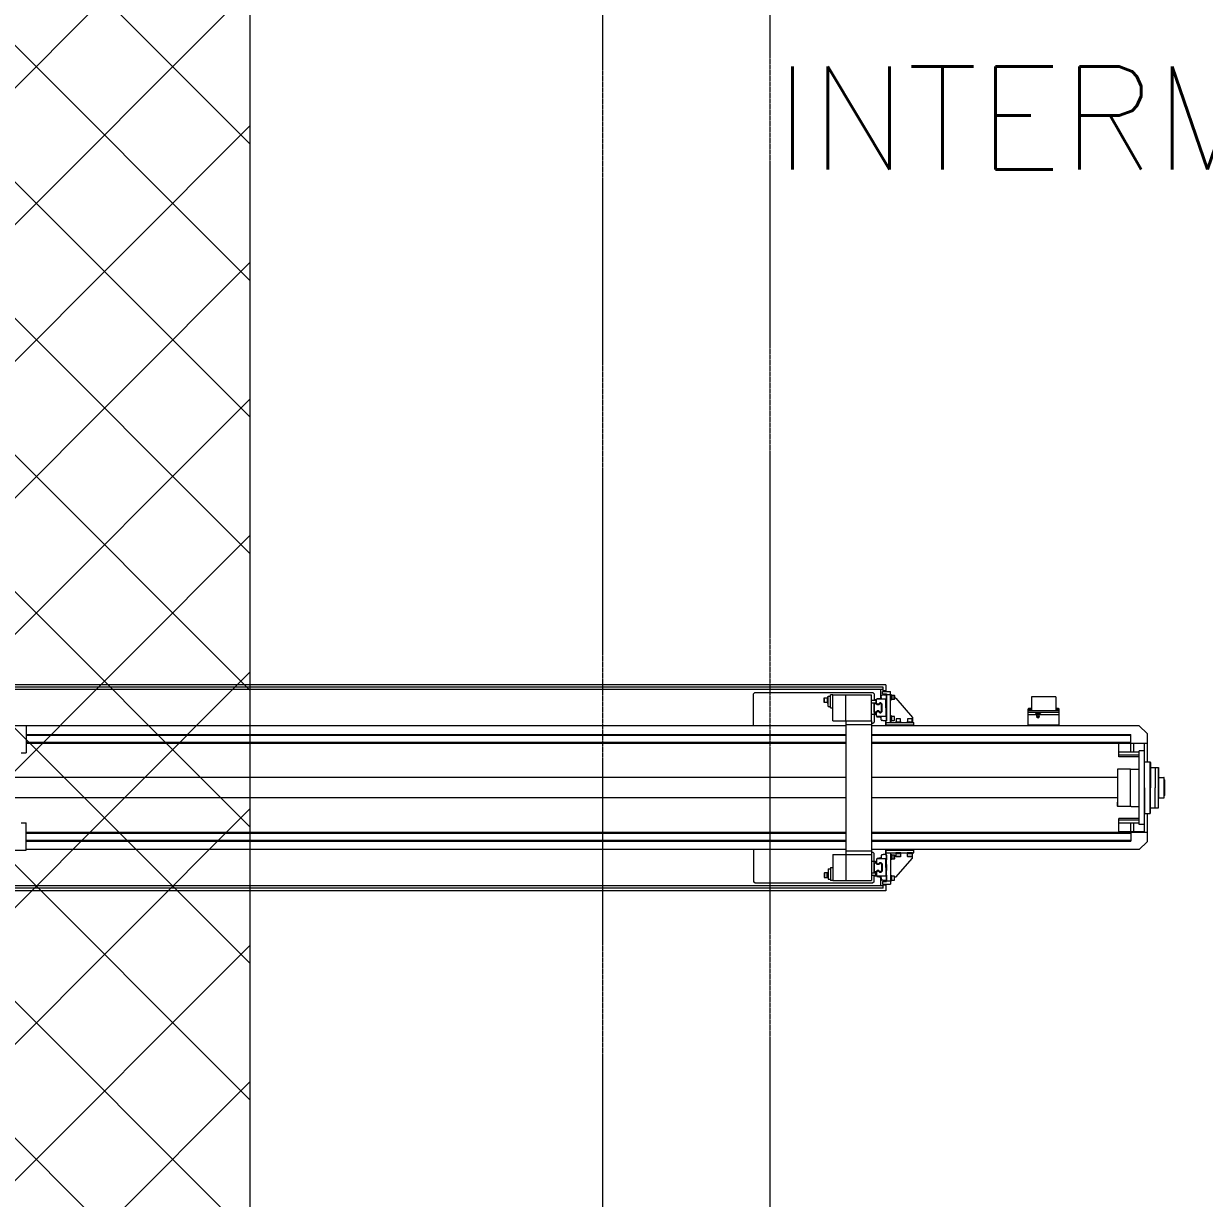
# Model space of a CAD drawing. Extents: x -59767 to 1106559, y -1290 to 1129522.
# Drawn here: x 59310 to 63896, y 257706 to 262267 of the extents above; entities that cross this region are included whole.
import ezdxf

# ---------------------------------------------------------------- set-up
doc = ezdxf.new("R2010")
doc.units = 0
doc.linetypes.add('CENTER', pattern=[2, 1.25, -0.25, 0.25, -0.25])
for name, color, linetype, lineweight in [('TEXT', 3, 'CONTINUOUS', 9), ('TRENCH', 9, 'CONTINUOUS', 9), ('중간선', 5, 'CONTINUOUS', 9), ('중심선', 1, 'CENTER', 9)]:
    doc.layers.add(name, color=color, linetype=linetype, lineweight=lineweight)
doc.styles.get("Standard").update_dxf_attribs({"font": 'romans.shx', "bigfont": 'whtgtxt.shx'})

msp = doc.modelspace()

# ---------------------------------------------------------------- hatches: boundary and pattern name
at = {"layer": 'TRENCH'}
h = msp.add_hatch(dxfattribs=at)
h.set_pattern_fill('ANSI37', color=256, scale=3000)
h.set_pattern_definition([(45, (124853.57, 245394.85), (-265.165, 265.165), []), (135, (124853.57, 245394.85), (-265.165, -265.165), [])])
h.paths.add_polyline_path([(59189.7, 263144.9), (59189.7, 248344.9), (60189.7, 248344.9), (60189.7, 263144.9)])

# ---------------------------------------------------------------- linework, layer by layer
msp.add_lwpolyline([(60189.7, 263144.9), (59189.7, 263144.9), (59189.7, 248344.9), (60189.7, 248344.9)], close=True, dxfattribs=at)
at = {"layer": '중간선', "lineweight": 9}
for p, q in [((62658.2, 259700.3), (57948.2, 259700.3)), ((62648.2, 259690.3), (57958.2, 259690.3)), ((62648.2, 259681.3), (57958.2, 259681.3)), ((62639.2, 259648.7), (62639.2, 259681.3)), ((62646.2, 259664.3), (62646.2, 259674.3)), ((62646.2, 259674.3), (62677.2, 259674.3)), ((62648.2, 259674.3), (62648.2, 259690.3)), ((62650.2, 259676.9), (62650.9, 259677.3)), ((62650.2, 259674.3), (62650.2, 259676.9)), ((62650.2, 259676.9), (62658.2, 259676.9)), ((62650.9, 259677.3), (62650.9, 259674.3)), ((62650.9, 259677.3), (62657.5, 259677.3)), ((62657.5, 259677.3), (62657.5, 259674.3)), ((62657.5, 259677.3), (62658.2, 259676.9)), ((62658.2, 259700.3), (62658.2, 259674.3)), ((62658.2, 259676.9), (62658.2, 259674.3)), ((62677.2, 259554.3), (62677.2, 259674.3)), ((62150.2, 259670.3), (62145.2, 259665.3)), ((62145.2, 259540.3), (62145.2, 259665.3)), ((62150.2, 259670.3), (62608.2, 259670.3)), ((62419.2, 259648.9), (62419.9, 259649.3)), ((62419.2, 259631.7), (62419.2, 259648.9)), ((62419.9, 259631.3), (62419.2, 259631.7)), ((62419.9, 259631.3), (62419.9, 259649.3)), ((62419.9, 259649.3), (62431.2, 259649.3)), ((62431.2, 259631.3), (62419.9, 259631.3)), ((62434.2, 259650.6), (62431.2, 259650.6)), ((62431.2, 259650.6), (62431.2, 259630)), ((62431.2, 259649.3), (62431.2, 259631.3)), ((62431.2, 259639.7), (62434.2, 259642.7)), ((62431.2, 259638), (62434.2, 259641)), ((62431.2, 259630), (62434.2, 259630)), ((62434.2, 259615.3), (62434.2, 259655.3)), ((62434.2, 259655.3), (62443.2, 259655.3)), ((62434.2, 259630), (62434.2, 259650.6)), ((62453.2, 259660.3), (62443.2, 259660.3)), ((62443.2, 259610.3), (62443.2, 259660.3)), ((62453.2, 259660.3), (62603.2, 259660.3)), ((62453.2, 259560.3), (62453.2, 259660.3)), ((62503.2, 259560.3), (62503.2, 259660.3)), ((62603.2, 259560.3), (62603.2, 259660.3)), ((62603.2, 259560.3), (62603.2, 259660.3)), ((62603.2, 259640.3), (62620.2, 259640.3)), ((62603.2, 259630.3), (62620.2, 259630.3)), ((62613.2, 259665.3), (62608.2, 259670.3)), ((62613.2, 259665.3), (62613.2, 259640.3)), ((62613.2, 259593.3), (62613.2, 259630.3)), ((62613.2, 259630.3), (62613.2, 259555.3)), ((62614.2, 259641.9), (62614.9, 259642.3)), ((62614.2, 259641.9), (62619.2, 259641.9)), ((62614.2, 259640.3), (62614.2, 259641.9)), ((62614.2, 259628.6), (62614.2, 259630.3)), ((62619.2, 259628.6), (62614.2, 259628.6)), ((62614.2, 259628.6), (62615.4, 259627.3)), ((62614.9, 259642.3), (62614.9, 259640.3)), ((62614.9, 259642.3), (62618.5, 259642.3)), ((62614.9, 259630.3), (62614.9, 259627.9)), ((62617.9, 259627.3), (62619.2, 259628.6)), ((62618.5, 259642.3), (62618.5, 259640.3)), ((62618.5, 259642.3), (62619.2, 259641.9)), ((62618.5, 259630.3), (62618.5, 259627.9)), ((62619.2, 259641.9), (62619.2, 259640.3)), ((62619.2, 259630.3), (62619.2, 259628.6)), ((62620.2, 259640.3), (62620.2, 259630.3)), ((62624.7, 259644.3), (62622.7, 259642.3)), ((62622.7, 259624.8), (62622.7, 259642.8)), ((62626.6, 259624.7), (62622.7, 259628.6)), ((62657.2, 259644.3), (62624.7, 259644.3)), ((62625.2, 259645.8), (62637.7, 259648)), ((62640.2, 259645.8), (62625.5, 259645.8)), ((62629.8, 259624.7), (62635.1, 259630)), ((62639.4, 259630), (62635.1, 259630)), ((62644.9, 259624.6), (62639.4, 259630)), ((62640.2, 259650.9), (62640.2, 259656.3)), ((62640.2, 259650.9), (62640.2, 259645.8)), ((62646.5, 259659.3), (62643.2, 259659.3)), ((62646.2, 259664.3), (62661.2, 259664.3)), ((62660, 259660.3), (62648.2, 259660.3)), ((62650.2, 259661.6), (62650.2, 259664.3)), ((62658.2, 259661.6), (62650.2, 259661.6)), ((62650.2, 259661.6), (62651.4, 259660.3)), ((62650.9, 259664.3), (62650.9, 259660.9)), ((62651.4, 259660.3), (62656.9, 259660.3)), ((62656.9, 259660.3), (62658.2, 259661.6)), ((62659.2, 259642.3), (62657.2, 259644.3)), ((62657.5, 259664.3), (62657.5, 259660.9)), ((62658.2, 259664.3), (62658.2, 259661.6)), ((62659.2, 259610.3), (62659.2, 259642.3)), ((62661.2, 259659.1), (62660, 259660.3)), ((62660.4, 259639.3), (62661.2, 259640.1)), ((62660.4, 259622.3), (62660.4, 259639.3)), ((62661.2, 259664.3), (62661.2, 259560.3)), ((62661.2, 259662.3), (62677.2, 259662.3)), ((62661.2, 259640.1), (62661.2, 259659.1)), ((62677.2, 259661.8), (62679.2, 259661.8)), ((62679.2, 259640.8), (62677.2, 259640.8)), ((62679.2, 259661.8), (62679.2, 259640.8)), ((62679.2, 259660.1), (62681.7, 259660.1)), ((62679.2, 259650.5), (62681.7, 259653)), ((62679.2, 259649.7), (62681.7, 259652.2)), ((62681.7, 259642.5), (62679.2, 259642.5)), ((62681.7, 259660.1), (62681.7, 259642.5)), ((62681.7, 259659.3), (62691.1, 259659.3)), ((62691.1, 259643.3), (62681.7, 259643.3)), ((62691.1, 259643.3), (62691.1, 259659.3)), ((62691.1, 259659.3), (62691.7, 259658.7)), ((62691.7, 259643.9), (62691.1, 259643.3)), ((62691.7, 259658.7), (62691.7, 259643.9)), ((62697.2, 259648.3), (62691.7, 259648.3)), ((62697.2, 259648.3), (62762.2, 259573.3)), ((63318.7, 259653.3), (63224.7, 259653.3)), ((63224.7, 259653.3), (63224.7, 259600.3)), ((63318.7, 259653.3), (63318.7, 259600.3)), ((62434.2, 259615.3), (62443.2, 259615.3)), ((62443.2, 259610.3), (62453.2, 259610.3)), ((62603.2, 259585.3), (62618.2, 259585.3)), ((62614.7, 259627.3), (62613.2, 259625.8)), ((62613.2, 259625.8), (62613.2, 259619.1)), ((62613.7, 259618.6), (62613.2, 259619.1)), ((62613.2, 259613.6), (62613.7, 259614.1)), ((62613.2, 259607.1), (62613.2, 259613.6)), ((62613.7, 259606.6), (62613.2, 259607.1)), ((62613.2, 259601.6), (62613.7, 259602.1)), ((62613.2, 259601.6), (62613.2, 259594.8)), ((62614.7, 259593.3), (62613.2, 259594.8)), ((62618.2, 259593.3), (62613.2, 259593.3)), ((62613.7, 259614.1), (62613.7, 259618.6)), ((62613.7, 259602.1), (62613.7, 259606.6)), ((62620.2, 259627.3), (62614.7, 259627.3)), ((62620.2, 259593.3), (62614.7, 259593.3)), ((62615.4, 259627.3), (62617.9, 259627.3)), ((62618.2, 259585.3), (62618.2, 259593.3)), ((62625.4, 259622.1), (62620.2, 259627.3)), ((62620.2, 259593.3), (62625.4, 259598.5)), ((62622.7, 259592), (62626.6, 259596)), ((62622.7, 259578.1), (62622.7, 259595.8)), ((62630.9, 259622.1), (62625.4, 259622.1)), ((62630.9, 259598.5), (62625.4, 259598.5)), ((62629.8, 259624.7), (62626.6, 259624.7)), ((62626.6, 259596), (62629.8, 259596)), ((62635.1, 259590.6), (62629.8, 259596)), ((62630.9, 259622.1), (62632.7, 259624)), ((62632.7, 259596.7), (62630.9, 259598.5)), ((62635.1, 259590.6), (62639.4, 259590.6)), ((62635.6, 259626.8), (62636.1, 259627.3)), ((62636.1, 259593.3), (62635.6, 259593.8)), ((62638.3, 259627.3), (62636.1, 259627.3)), ((62638.3, 259593.3), (62636.1, 259593.3)), ((62638.8, 259626.8), (62638.3, 259627.3)), ((62638.3, 259593.3), (62638.8, 259593.9)), ((62639.4, 259590.6), (62644.9, 259596.1)), ((62642.2, 259623.4), (62641.7, 259624)), ((62641.7, 259596.7), (62642.2, 259597.2)), ((62642.2, 259597.2), (62642.2, 259623.4)), ((62644.9, 259596.1), (62644.9, 259624.6)), ((62659.2, 259610.3), (62659.2, 259578.3)), ((62660.4, 259622.3), (62661.2, 259621.5)), ((62660.4, 259598.3), (62661.2, 259599.1)), ((62660.4, 259581.3), (62660.4, 259598.3)), ((62661.2, 259599.1), (62661.2, 259621.5)), ((63211.7, 259540.3), (63211.7, 259606.3)), ((63213.4, 259606.3), (63211.7, 259606.3)), ((63224.7, 259600.3), (63211.7, 259600.3)), ((63331.7, 259598.3), (63211.7, 259598.3)), ((63331.7, 259592.3), (63211.7, 259592.3)), ((63211.7, 259584.3), (63244.3, 259584.3)), ((63222.7, 259601.3), (63212.7, 259601.3)), ((63212.7, 259601.3), (63212.7, 259600.3)), ((63213.7, 259607.6), (63213.4, 259607.3)), ((63213.4, 259607.3), (63213.4, 259602.6)), ((63213.4, 259607.3), (63221.9, 259607.3)), ((63221.9, 259602.6), (63213.4, 259602.6)), ((63213.4, 259602.6), (63213.4, 259601.3)), ((63221.6, 259607.6), (63213.7, 259607.6)), ((63216.8, 259601.3), (63218.1, 259602.6)), ((63217.3, 259601.3), (63218.6, 259602.6)), ((63221.9, 259607.3), (63221.6, 259607.6)), ((63221.9, 259602.6), (63221.9, 259607.3)), ((63224.7, 259606.3), (63221.9, 259606.3)), ((63221.9, 259601.3), (63221.9, 259602.6)), ((63222.7, 259600.3), (63222.7, 259601.3)), ((63239.9, 259591.8), (63239.9, 259589.8)), ((63242.7, 259589.3), (63241.5, 259589.3)), ((63242.7, 259589.3), (63242.7, 259586.8)), ((63242.7, 259589.3), (63256.7, 259589.3)), ((63243.7, 259585.8), (63242.7, 259586.8)), ((63242.7, 259586.8), (63256.7, 259586.8)), ((63243.2, 259589.3), (63243.2, 259586.3)), ((63243.7, 259585.8), (63255.7, 259585.8)), ((63244.8, 259577.1), (63244.2, 259585.8)), ((63244.8, 259591.8), (63244.8, 259589.8)), ((63254.6, 259591.8), (63254.6, 259589.8)), ((63254.8, 259580.4), (63255.1, 259585.8)), ((63255, 259584.3), (63331.7, 259584.3)), ((63255.7, 259585.8), (63256.7, 259586.8)), ((63256.2, 259589.3), (63256.2, 259586.3)), ((63256.7, 259589.3), (63256.7, 259586.8)), ((63257.8, 259589.3), (63256.7, 259589.3)), ((63259.5, 259591.8), (63259.5, 259589.8)), ((63321.4, 259606.3), (63318.7, 259606.3)), ((63318.7, 259600.3), (63331.7, 259600.3)), ((63320.7, 259601.3), (63330.7, 259601.3)), ((63320.7, 259600.3), (63320.7, 259601.3)), ((63321.4, 259607.3), (63321.7, 259607.6)), ((63329.9, 259607.3), (63321.4, 259607.3)), ((63321.4, 259602.6), (63321.4, 259607.3)), ((63321.4, 259602.6), (63329.9, 259602.6)), ((63321.4, 259601.3), (63321.4, 259602.6)), ((63321.7, 259607.6), (63329.6, 259607.6)), ((63326.1, 259601.3), (63324.8, 259602.6)), ((63326.6, 259601.3), (63325.3, 259602.6)), ((63329.6, 259607.6), (63329.9, 259607.3)), ((63329.9, 259607.3), (63329.9, 259602.6)), ((63331.7, 259606.3), (63329.9, 259606.3)), ((63329.9, 259602.6), (63329.9, 259601.3)), ((63330.7, 259601.3), (63330.7, 259600.3)), ((63331.7, 259540.3), (63331.7, 259606.3)), ((58889.7, 259542.3), (59319.7, 259542.3)), ((59319.7, 259542.3), (59319.7, 259436.3)), ((62503.2, 259540.3), (59319.7, 259540.3)), ((62453.2, 259560.3), (62603.2, 259560.3)), ((62503.2, 259560.3), (62503.2, 258987.9)), ((62503.2, 259545.3), (62603.2, 259545.3)), ((62603.2, 259560.3), (62603.2, 258987.9)), ((62603.2, 259550.3), (62608.2, 259550.3)), ((63643.2, 259540.3), (62603.2, 259540.3)), ((62608.2, 259550.3), (62613.2, 259555.3)), ((62624.7, 259576.3), (62622.7, 259578.3)), ((62657.2, 259576.3), (62624.7, 259576.3)), ((62637.7, 259572.7), (62625.2, 259574.9)), ((62640.2, 259574.8), (62625.5, 259574.8)), ((62640.2, 259569.7), (62640.2, 259574.8)), ((62640.2, 259564.3), (62640.2, 259569.7)), ((62646.5, 259561.3), (62643.2, 259561.3)), ((62659.8, 259560.3), (62648.2, 259560.3)), ((62656.2, 259560.3), (62661.2, 259560.3)), ((62659.2, 259578.3), (62657.2, 259576.3)), ((62658.2, 259540.3), (62658.2, 259560.3)), ((62658.2, 259560.3), (62658.2, 259540.3)), ((62658.2, 259553.3), (62767.2, 259553.3)), ((62658.2, 259543.3), (62767.2, 259543.3)), ((62661.2, 259561.7), (62659.8, 259560.3)), ((62660.4, 259581.3), (62661.2, 259580.5)), ((62661.2, 259561.7), (62661.2, 259580.5)), ((62767.2, 259543.3), (62661.2, 259543.3)), ((62661.2, 259540.3), (62661.2, 259543.3)), ((62767.2, 259543.3), (62661.2, 259543.3)), ((62679.2, 259579.8), (62677.2, 259579.8)), ((62677.2, 259558.8), (62679.2, 259558.8)), ((62679.2, 259558.8), (62679.2, 259579.8)), ((62681.7, 259578.1), (62679.2, 259578.1)), ((62679.2, 259571), (62681.7, 259568.5)), ((62679.2, 259570.2), (62681.7, 259567.7)), ((62679.2, 259560.5), (62681.7, 259560.5)), ((62681.7, 259560.5), (62681.7, 259578.1)), ((62691.1, 259577.3), (62681.7, 259577.3)), ((62681.7, 259561.3), (62691.1, 259561.3)), ((62691.1, 259577.3), (62691.1, 259561.3)), ((62691.7, 259576.7), (62691.1, 259577.3)), ((62691.1, 259561.3), (62691.7, 259561.9)), ((62691.7, 259561.9), (62691.7, 259576.7)), ((62696.9, 259553.3), (62696.9, 259556.3)), ((62696.9, 259556.3), (62717.5, 259556.3)), ((62717.5, 259553.3), (62696.9, 259553.3)), ((62698.6, 259568.3), (62698.2, 259567.6)), ((62716.2, 259567.6), (62698.2, 259567.6)), ((62698.2, 259567.6), (62698.2, 259556.3)), ((62698.2, 259556.3), (62716.2, 259556.3)), ((62715.8, 259568.3), (62698.6, 259568.3)), ((62707.8, 259556.3), (62704.8, 259553.3)), ((62709.5, 259556.3), (62706.5, 259553.3)), ((62716.2, 259567.6), (62715.8, 259568.3)), ((62716.2, 259556.3), (62716.2, 259567.6)), ((62717.5, 259556.3), (62717.5, 259553.3)), ((62741.9, 259553.3), (62741.9, 259556.3)), ((62741.9, 259556.3), (62762.5, 259556.3)), ((62762.5, 259553.3), (62741.9, 259553.3)), ((62743.6, 259568.3), (62743.2, 259567.6)), ((62761.2, 259567.6), (62743.2, 259567.6)), ((62743.2, 259567.6), (62743.2, 259556.3)), ((62743.2, 259556.3), (62761.2, 259556.3)), ((62760.8, 259568.3), (62743.6, 259568.3)), ((62752.8, 259556.3), (62749.8, 259553.3)), ((62754.5, 259556.3), (62751.5, 259553.3)), ((62761.2, 259567.6), (62760.8, 259568.3)), ((62761.2, 259556.3), (62761.2, 259567.6)), ((62762.2, 259573.3), (62762.2, 259553.3)), ((62762.5, 259556.3), (62762.5, 259553.3)), ((62767.2, 259540.3), (62767.2, 259553.3)), ((63331.7, 259543.3), (63211.7, 259543.3)), ((63245.2, 259576.6), (63246.4, 259576.6)), ((63246.7, 259576.7), (63246.7, 259574.3)), ((63246.7, 259576.4), (63248.6, 259576.4)), ((63246.7, 259576.3), (63248.7, 259576.3)), ((63246.7, 259576.2), (63248.8, 259576.2)), ((63246.7, 259574.3), (63252.7, 259574.3)), ((63246.9, 259577.6), (63248.2, 259577.6)), ((63246.9, 259577.4), (63246.9, 259577.1)), ((63247, 259577.8), (63248.2, 259577.8)), ((63247, 259577.7), (63248.2, 259577.7)), ((63249.4, 259579.9), (63254.3, 259579.9)), ((63250.6, 259576.2), (63252.7, 259576.2)), ((63250.7, 259576.3), (63252.7, 259576.3)), ((63250.8, 259576.4), (63252.7, 259576.4)), ((63251.1, 259577.8), (63252.7, 259577.8)), ((63251.2, 259577.7), (63252.7, 259577.7)), ((63251.2, 259577.6), (63252.7, 259577.6)), ((63252.7, 259579.9), (63252.7, 259574.3)), ((63673.2, 259510.3), (63643.2, 259540.3)), ((59319.7, 259507.3), (60277.2, 259507.3)), ((59319.7, 259503.9), (60277.2, 259503.9)), ((60277.2, 259507.3), (62503.2, 259507.3)), ((60277.2, 259503.9), (62503.2, 259503.9)), ((62603.2, 259507.3), (63610.2, 259507.3)), ((62603.2, 259503.9), (63610.2, 259503.9)), ((63610.2, 259473.3), (63610.2, 259507.3)), ((63673.2, 259510.3), (63673.2, 259399.8)), ((59319.7, 259476.7), (60277.2, 259476.7)), ((59319.7, 259473.3), (60277.2, 259473.3)), ((60277.2, 259476.7), (62503.2, 259476.7)), ((60277.2, 259473.3), (62503.2, 259473.3)), ((62603.2, 259476.7), (63610.2, 259476.7)), ((62603.2, 259473.3), (63673.2, 259473.3)), ((63663.2, 259471.3), (63563.2, 259471.3)), ((63563.2, 259420.3), (63563.2, 259471.3)), ((63609.7, 259438.3), (63609.7, 259471.3)), ((63621.7, 259438.3), (63621.7, 259471.3)), ((63663.2, 259129.3), (63663.2, 259471.3)), ((59299.7, 259436.3), (59319.7, 259436.3)), ((63643.2, 259438.3), (63563.2, 259438.3)), ((63643.2, 259426.3), (63563.2, 259426.3)), ((63643.2, 259420.3), (63563.2, 259420.3)), ((63663.2, 259443.3), (63643.2, 259443.3)), ((63643.2, 259157.3), (63643.2, 259443.3)), ((63663.2, 259400.3), (63685.2, 259400.3)), ((63685.2, 259200.3), (63685.2, 259400.3)), ((63685.2, 259400.3), (63687.2, 259398.3)), ((63559.2, 259372.8), (63558.2, 259371.8)), ((63558.2, 259371.8), (63558.2, 259228.8)), ((63608.2, 259372.8), (63559.2, 259372.8)), ((63609.2, 259371.8), (63608.2, 259372.8)), ((63609.2, 259370.8), (63611.2, 259372.8)), ((63609.2, 259229.8), (63609.2, 259371.8)), ((63611.2, 259372.8), (63643.2, 259372.8)), ((63687.2, 259398.3), (63687.2, 259300.3)), ((63687.2, 259378.3), (63717.2, 259378.3)), ((63704.2, 259378.3), (63704.2, 259300.3)), ((63717.2, 259222.3), (63717.2, 259378.3)), ((63717.2, 259378.3), (63718.2, 259377.3)), ((63718.2, 259377.3), (63718.2, 259300.3)), ((62503.2, 259340.3), (59269.7, 259340.3)), ((63558.2, 259340.3), (62603.2, 259340.3)), ((63718.7, 259335.3), (63718.2, 259335.3)), ((63718.7, 259300.3), (63718.7, 259339.9)), ((63719.1, 259340.3), (63738.8, 259340.3)), ((63739.2, 259300.3), (63739.2, 259339.9)), ((63741.2, 259330.3), (63739.2, 259330.3)), ((63742.2, 259329.3), (63739.2, 259329.3)), ((63741.2, 259270.3), (63741.2, 259330.3)), ((63742.2, 259329.3), (63741.2, 259330.3)), ((63742.2, 259271.3), (63742.2, 259329.3)), ((63663.2, 259300.3), (63663.2, 259200.3)), ((63687.2, 259202.3), (63687.2, 259300.3)), ((63704.2, 259222.3), (63704.2, 259300.3)), ((63718.2, 259223.3), (63718.2, 259300.3)), ((63718.7, 259265.3), (63718.2, 259265.3)), ((63718.7, 259260.7), (63718.7, 259300.3)), ((63739.2, 259260.7), (63739.2, 259300.3)), ((63742.2, 259271.3), (63739.2, 259271.3)), ((63741.2, 259270.3), (63739.2, 259270.3)), ((63741.2, 259270.3), (63742.2, 259271.3)), ((62503.2, 259260.3), (59269.7, 259260.3)), ((63558.2, 259260.3), (62603.2, 259260.3)), ((63558.2, 259228.8), (63558.2, 259244.3)), ((63559.2, 259227.8), (63558.2, 259228.8)), ((63608.2, 259227.8), (63559.2, 259227.8)), ((63608.2, 259227.8), (63609.2, 259228.8)), ((63609.2, 259228.8), (63609.2, 259235.4)), ((63609.2, 259229.8), (63611.2, 259227.8)), ((63611.2, 259227.8), (63643.2, 259227.8)), ((63687.2, 259222.3), (63717.2, 259222.3)), ((63717.2, 259222.3), (63718.2, 259223.3)), ((63719.1, 259260.3), (63738.8, 259260.3)), ((63643.2, 259180.3), (63563.2, 259180.3)), ((63563.2, 259129.3), (63563.2, 259180.3)), ((63643.2, 259174.3), (63563.2, 259174.3)), ((63663.2, 259200.3), (63685.2, 259200.3)), ((63673.2, 259200.8), (63673.2, 259090.3)), ((63685.2, 259200.3), (63687.2, 259202.3)), ((59299.7, 259164.3), (59319.7, 259164.3)), ((59319.7, 259058.3), (59319.7, 259164.3)), ((59319.7, 259127.3), (60277.2, 259127.3)), ((59319.7, 259123.9), (60277.2, 259123.9)), ((60277.2, 259127.3), (62503.2, 259127.3)), ((60277.2, 259123.9), (62503.2, 259123.9)), ((62603.2, 259127.3), (63673.2, 259127.3)), ((62603.2, 259123.9), (63610.2, 259123.9)), ((63643.2, 259162.3), (63563.2, 259162.3)), ((63663.2, 259129.3), (63563.2, 259129.3)), ((63609.7, 259129.3), (63609.7, 259162.3)), ((63610.2, 259127.3), (63610.2, 259093.3)), ((63621.7, 259129.3), (63621.7, 259162.3)), ((63663.2, 259157.3), (63643.2, 259157.3)), ((59319.7, 259096.7), (60277.2, 259096.7)), ((59319.7, 259093.3), (60277.2, 259093.3)), ((60277.2, 259096.7), (62503.2, 259096.7)), ((60277.2, 259093.3), (62503.2, 259093.3)), ((62603.2, 259096.7), (63610.2, 259096.7)), ((62603.2, 259093.3), (63610.2, 259093.3)), ((63673.2, 259090.3), (63643.2, 259060.3)), ((58889.7, 259058.3), (59319.7, 259058.3)), ((62503.2, 259060.3), (59319.7, 259060.3)), ((62145.2, 259060.3), (62145.2, 258935.3)), ((62453.2, 259040.3), (62453.2, 258940.3)), ((62453.2, 259040.3), (62603.2, 259040.3)), ((62503.2, 259055.3), (62603.2, 259055.3)), ((62503.2, 259040.3), (62503.2, 258940.3)), ((63643.2, 259060.3), (62603.2, 259060.3)), ((62603.2, 259050.3), (62608.2, 259050.3)), ((62603.2, 259040.3), (62603.2, 258940.3)), ((62603.2, 259040.3), (62603.2, 258940.3)), ((62608.2, 259050.3), (62613.2, 259045.3)), ((62613.2, 258970.3), (62613.2, 259045.3)), ((62640.2, 259036.3), (62640.2, 259030.9)), ((62646.5, 259039.3), (62643.2, 259039.3)), ((62659.8, 259040.3), (62648.2, 259040.3)), ((62656.2, 259040.3), (62661.2, 259040.3)), ((62658.2, 259040.3), (62658.2, 259060.3)), ((62658.2, 259060.3), (62658.2, 259040.3)), ((62658.2, 259057.3), (62767.2, 259057.3)), ((62658.2, 259047.3), (62767.2, 259047.3)), ((62661.2, 259038.9), (62659.8, 259040.3)), ((62661.2, 259057.3), (62661.2, 259060.3)), ((62767.2, 259057.3), (62661.2, 259057.3)), ((62767.2, 259057.3), (62661.2, 259057.3)), ((62661.2, 258936.3), (62661.2, 259040.3)), ((62661.2, 259038.9), (62661.2, 259020.1)), ((62677.2, 259046.3), (62677.2, 258926.3)), ((62677.2, 259041.8), (62679.2, 259041.8)), ((62679.2, 259041.8), (62679.2, 259020.8)), ((62679.2, 259040.1), (62681.7, 259040.1)), ((62679.2, 259030.5), (62681.7, 259033)), ((62679.2, 259029.7), (62681.7, 259032.2)), ((62681.7, 259040.1), (62681.7, 259022.5)), ((62681.7, 259039.3), (62691.1, 259039.3)), ((62691.1, 259039.3), (62691.7, 259038.7)), ((62691.1, 259023.3), (62691.1, 259039.3)), ((62691.7, 259038.7), (62691.7, 259023.9)), ((62717.5, 259047.3), (62696.9, 259047.3)), ((62696.9, 259047.3), (62696.9, 259044.3)), ((62696.9, 259044.3), (62717.5, 259044.3)), ((62698.2, 259033), (62698.2, 259044.3)), ((62698.2, 259044.3), (62716.2, 259044.3)), ((62716.2, 259033), (62698.2, 259033)), ((62698.6, 259032.3), (62698.2, 259033)), ((62715.8, 259032.3), (62698.6, 259032.3)), ((62707.8, 259044.3), (62704.8, 259047.3)), ((62709.5, 259044.3), (62706.5, 259047.3)), ((62716.2, 259033), (62715.8, 259032.3)), ((62716.2, 259044.3), (62716.2, 259033)), ((62717.5, 259044.3), (62717.5, 259047.3)), ((62762.5, 259047.3), (62741.9, 259047.3)), ((62741.9, 259047.3), (62741.9, 259044.3)), ((62741.9, 259044.3), (62762.5, 259044.3)), ((62743.2, 259033), (62743.2, 259044.3)), ((62743.2, 259044.3), (62761.2, 259044.3)), ((62761.2, 259033), (62743.2, 259033)), ((62743.6, 259032.3), (62743.2, 259033)), ((62760.8, 259032.3), (62743.6, 259032.3)), ((62752.8, 259044.3), (62749.8, 259047.3)), ((62754.5, 259044.3), (62751.5, 259047.3)), ((62761.2, 259033), (62760.8, 259032.3)), ((62761.2, 259044.3), (62761.2, 259033)), ((62762.2, 259027.3), (62762.2, 259047.3)), ((62762.5, 259044.3), (62762.5, 259047.3)), ((62767.2, 259047.3), (62767.2, 259060.3)), ((62443.2, 258990.3), (62443.2, 258940.3)), ((62443.2, 258990.3), (62453.2, 258990.3)), ((62603.2, 259015.3), (62618.2, 259015.3)), ((62618.2, 259007.3), (62613.2, 259007.3)), ((62613.2, 259007.3), (62613.2, 258970.3)), ((62614.7, 259007.3), (62613.2, 259005.8)), ((62613.2, 258999.1), (62613.2, 259005.8)), ((62613.2, 258999.1), (62613.7, 258998.6)), ((62613.7, 258994.1), (62613.2, 258993.6)), ((62613.2, 258993.6), (62613.2, 258987.1)), ((62613.2, 258987.1), (62613.7, 258986.6)), ((62613.7, 258998.6), (62613.7, 258994.1)), ((62613.7, 258986.6), (62613.7, 258982.1)), ((62620.2, 259007.3), (62614.7, 259007.3)), ((62618.2, 259015.3), (62618.2, 259007.3)), ((62620.2, 259007.3), (62625.4, 259002.1)), ((62624.7, 259024.3), (62622.7, 259022.3)), ((62622.7, 259022.5), (62622.7, 259004.8)), ((62622.7, 259008.6), (62626.6, 259004.7)), ((62657.2, 259024.3), (62624.7, 259024.3)), ((62637.7, 259028), (62625.2, 259025.8)), ((62630.9, 259002.1), (62625.4, 259002.1)), ((62640.2, 259025.8), (62625.5, 259025.8)), ((62626.6, 259004.7), (62629.8, 259004.7)), ((62635.1, 259010), (62629.8, 259004.7)), ((62632.7, 259004), (62630.9, 259002.1)), ((62635.1, 259010), (62639.4, 259010)), ((62636.1, 259007.3), (62635.6, 259006.8)), ((62638.3, 259007.3), (62636.1, 259007.3)), ((62638.3, 259007.3), (62638.8, 259006.8)), ((62639.4, 259010), (62644.9, 259004.6)), ((62640.2, 259030.9), (62640.2, 259025.8)), ((62641.7, 259004), (62642.2, 259003.4)), ((62642.2, 259003.4), (62642.2, 258977.2)), ((62644.9, 259004.6), (62644.9, 258976.1)), ((62659.2, 259022.3), (62657.2, 259024.3)), ((62659.2, 258990.3), (62659.2, 259022.3)), ((62659.2, 258990.3), (62659.2, 258958.3)), ((62660.4, 259019.3), (62661.2, 259020.1)), ((62660.4, 259019.3), (62660.4, 259002.3)), ((62660.4, 259002.3), (62661.2, 259001.5)), ((62661.2, 259001.5), (62661.2, 258979.1)), ((62679.2, 259020.8), (62677.2, 259020.8)), ((62681.7, 259022.5), (62679.2, 259022.5)), ((62691.1, 259023.3), (62681.7, 259023.3)), ((62691.7, 259023.9), (62691.1, 259023.3)), ((62697.2, 258952.3), (62762.2, 259027.3)), ((62419.9, 258969.3), (62419.2, 258968.9)), ((62419.2, 258968.9), (62419.2, 258951.7)), ((62419.2, 258951.7), (62419.9, 258951.3)), ((62419.9, 258969.3), (62419.9, 258951.3)), ((62431.2, 258969.3), (62419.9, 258969.3)), ((62419.9, 258951.3), (62431.2, 258951.3)), ((62431.2, 258950), (62431.2, 258970.6)), ((62431.2, 258970.6), (62434.2, 258970.6)), ((62431.2, 258951.3), (62431.2, 258969.3)), ((62431.2, 258962.7), (62434.2, 258959.7)), ((62431.2, 258961), (62434.2, 258958)), ((62434.2, 258950), (62431.2, 258950)), ((62434.2, 258985.3), (62443.2, 258985.3)), ((62434.2, 258985.3), (62434.2, 258945.3)), ((62434.2, 258970.6), (62434.2, 258950)), ((62434.2, 258945.3), (62443.2, 258945.3)), ((62453.2, 258940.3), (62443.2, 258940.3)), ((62453.2, 258940.3), (62603.2, 258940.3)), ((62603.2, 258970.3), (62620.2, 258970.3)), ((62603.2, 258960.3), (62620.2, 258960.3)), ((62613.7, 258982.1), (62613.2, 258981.6)), ((62613.2, 258974.8), (62613.2, 258981.6)), ((62614.7, 258973.3), (62613.2, 258974.8)), ((62613.2, 258935.3), (62613.2, 258960.3)), ((62614.2, 258972.1), (62615.4, 258973.3)), ((62619.2, 258972.1), (62614.2, 258972.1)), ((62614.2, 258972.1), (62614.2, 258970.3)), ((62614.2, 258960.3), (62614.2, 258958.7)), ((62614.2, 258958.7), (62619.2, 258958.7)), ((62614.2, 258958.7), (62614.9, 258958.3)), ((62620.2, 258973.3), (62614.7, 258973.3)), ((62614.9, 258970.3), (62614.9, 258972.7)), ((62614.9, 258958.3), (62614.9, 258960.3)), ((62614.9, 258958.3), (62618.5, 258958.3)), ((62615.4, 258973.3), (62617.9, 258973.3)), ((62617.9, 258973.3), (62619.2, 258972.1)), ((62618.5, 258970.3), (62618.5, 258972.7)), ((62618.5, 258958.3), (62618.5, 258960.3)), ((62618.5, 258958.3), (62619.2, 258958.7)), ((62619.2, 258970.3), (62619.2, 258972.1)), ((62619.2, 258958.7), (62619.2, 258960.3)), ((62625.4, 258978.5), (62620.2, 258973.3)), ((62620.2, 258960.3), (62620.2, 258970.3)), ((62626.6, 258976), (62622.7, 258972)), ((62622.7, 258975.8), (62622.7, 258957.8)), ((62624.7, 258956.3), (62622.7, 258958.3)), ((62657.2, 258956.3), (62624.7, 258956.3)), ((62625.2, 258954.9), (62637.7, 258952.7)), ((62630.9, 258978.5), (62625.4, 258978.5)), ((62640.2, 258954.8), (62625.5, 258954.8)), ((62629.8, 258976), (62626.6, 258976)), ((62629.8, 258976), (62635.1, 258970.6)), ((62630.9, 258978.5), (62632.7, 258976.7)), ((62639.4, 258970.6), (62635.1, 258970.6)), ((62635.6, 258973.8), (62636.1, 258973.3)), ((62638.3, 258973.3), (62636.1, 258973.3)), ((62638.8, 258973.8), (62638.3, 258973.3)), ((62639.2, 258919.3), (62639.2, 258952)), ((62644.9, 258976.1), (62639.4, 258970.6)), ((62640.2, 258949.7), (62640.2, 258954.8)), ((62640.2, 258949.7), (62640.2, 258944.3)), ((62642.2, 258977.2), (62641.7, 258976.7)), ((62646.5, 258941.3), (62643.2, 258941.3)), ((62660, 258940.3), (62648.2, 258940.3)), ((62650.2, 258939.1), (62651.4, 258940.3)), ((62651.4, 258940.3), (62656.9, 258940.3)), ((62656.9, 258940.3), (62658.2, 258939.1)), ((62659.2, 258958.3), (62657.2, 258956.3)), ((62661.2, 258941.5), (62660, 258940.3)), ((62660.4, 258978.3), (62661.2, 258979.1)), ((62660.4, 258978.3), (62660.4, 258961.3)), ((62660.4, 258961.3), (62661.2, 258960.5)), ((62661.2, 258960.5), (62661.2, 258941.5)), ((62679.2, 258959.8), (62677.2, 258959.8)), ((62679.2, 258938.8), (62679.2, 258959.8)), ((62681.7, 258958.1), (62679.2, 258958.1)), ((62679.2, 258951), (62681.7, 258948.5)), ((62679.2, 258950.2), (62681.7, 258947.7)), ((62679.2, 258940.5), (62681.7, 258940.5)), ((62681.7, 258940.5), (62681.7, 258958.1)), ((62691.1, 258957.3), (62681.7, 258957.3)), ((62681.7, 258941.3), (62691.1, 258941.3)), ((62691.7, 258956.7), (62691.1, 258957.3)), ((62691.1, 258957.3), (62691.1, 258941.3)), ((62691.1, 258941.3), (62691.7, 258941.9)), ((62691.7, 258941.9), (62691.7, 258956.7)), ((62697.2, 258952.3), (62691.7, 258952.3)), ((62658.2, 258900.3), (57948.2, 258900.3)), ((62648.2, 258919.3), (57958.2, 258919.3)), ((62648.2, 258910.3), (57958.2, 258910.3)), ((62150.2, 258930.3), (62145.2, 258935.3)), ((62150.2, 258930.3), (62608.2, 258930.3)), ((62613.2, 258935.3), (62608.2, 258930.3)), ((62646.2, 258936.3), (62661.2, 258936.3)), ((62646.2, 258936.3), (62646.2, 258926.3)), ((62646.2, 258926.3), (62677.2, 258926.3)), ((62648.2, 258910.3), (62648.2, 258926.3)), ((62658.2, 258939.1), (62650.2, 258939.1)), ((62650.2, 258939.1), (62650.2, 258936.3)), ((62650.2, 258926.3), (62650.2, 258923.7)), ((62650.2, 258923.7), (62658.2, 258923.7)), ((62650.2, 258923.7), (62650.9, 258923.3)), ((62650.9, 258936.3), (62650.9, 258939.7)), ((62650.9, 258923.3), (62650.9, 258926.3)), ((62650.9, 258923.3), (62657.5, 258923.3)), ((62657.5, 258936.3), (62657.5, 258939.7)), ((62657.5, 258923.3), (62657.5, 258926.3)), ((62657.5, 258923.3), (62658.2, 258923.7)), ((62658.2, 258936.3), (62658.2, 258939.1)), ((62658.2, 258926.3), (62658.2, 258900.3)), ((62658.2, 258923.7), (62658.2, 258926.3)), ((62661.2, 258938.3), (62677.2, 258938.3)), ((62677.2, 258938.8), (62679.2, 258938.8))]:
    msp.add_line(p, q, dxfattribs=at)
for radius in [1.5, 1.1]:
    msp.add_circle((63249.7, 259577.4), radius, dxfattribs=at)
for centre, radius, start, end in [((62625.7, 259642.8), 3, 100.0001, 180.0002), ((62637.2, 259650.9), 3, 280, 0), ((62643.2, 259656.3), 3, 90, 180), ((62646.5, 259660.3), 1, 270, 330), ((62648.2, 259659.3), 1, 90, 150), ((62632.3, 259627.2), 3.3, 277.4695, 352.5305), ((62632.3, 259593.4), 3.3, 7.4696, 82.5305), ((62642.1, 259627.2), 3.3, 187.6916, 262.3084), ((62642.1, 259593.4), 3.3, 97.6916, 172.3084), ((63241.5, 259589.3), 3, 90, 123.557), ((63241.5, 259592.3), 3, 236.443, 270), ((63243.1, 259589.3), 3, 56.443, 90), ((63243.1, 259592.3), 3, 270, 303.5573), ((63246.4, 259589.3), 3, 90, 123.557), ((63246.4, 259592.3), 3, 236.443, 270), ((63252.9, 259589.3), 3, 56.443, 90), ((63252.9, 259592.3), 3, 270, 303.5573), ((63256.3, 259589.3), 3, 90, 123.557), ((63256.3, 259592.3), 3, 236.443, 270), ((63257.8, 259589.3), 3, 56.443, 90), ((63257.8, 259592.3), 3, 270, 303.5573), ((62625.7, 259577.8), 3, 179.9998, 259.9999), ((62637.2, 259569.7), 3, 0, 80), ((62643.2, 259564.3), 3, 180, 270), ((62646.5, 259560.3), 1, 30, 90), ((62648.2, 259561.3), 1, 210, 270), ((63249.7, 259577.4), 5.5, 157.162, 27.826), ((63249.7, 259577.4), 5.2, 165.165, 28.736), ((63245.2, 259577.1), 0.5, 183.66, 270), ((63246.4, 259577.1), 0.5, 270, 0), ((63249.4, 259577.4), 2.5, 90, 180), ((63254.3, 259580.4), 0.5, 270, 356.9964), ((63719.1, 259339.9), 0.381, 90, 180), ((63738.8, 259339.9), 0.381, 0, 90), ((63719.1, 259260.7), 0.381, 180, 270), ((63738.8, 259260.7), 0.381, 270, 0), ((62643.2, 259036.3), 3, 90, 180), ((62646.5, 259040.3), 1, 270, 330), ((62648.2, 259039.3), 1, 90, 150), ((62625.7, 259022.8), 3, 100.0001, 180.0002), ((62632.3, 259007.2), 3.3, 277.4695, 352.5304), ((62637.2, 259030.9), 3, 280, 360), ((62642.1, 259007.2), 3.3, 187.6916, 262.3084), ((62625.7, 258957.8), 3, 179.9998, 259.9999), ((62632.3, 258973.4), 3.3, 7.4695, 82.5305), ((62637.2, 258949.7), 3, 360, 80), ((62642.1, 258973.4), 3.3, 97.6916, 172.3084), ((62643.2, 258944.3), 3, 180, 270), ((62646.5, 258940.3), 1, 30, 90), ((62648.2, 258941.3), 1, 210, 270)]:
    msp.add_arc(centre, radius, start, end, dxfattribs=at)
at = {"layer": '중심선'}
for p, q in [((62208.2, 303942.2), (62208.2, 240444.9)), ((61558.2, 266444.9), (61558.2, 240444.9))]:
    msp.add_line(p, q, dxfattribs=at)

# ---------------------------------------------------------------- texts
at = {"layer": 'TEXT', "lineweight": 9}
msp.add_text('INTERMEDIATE FA STORAGE RACK(F10)', height=400, dxfattribs=at).set_placement((62227.5, 261700.2))

doc.saveas('drawing.dxf')
